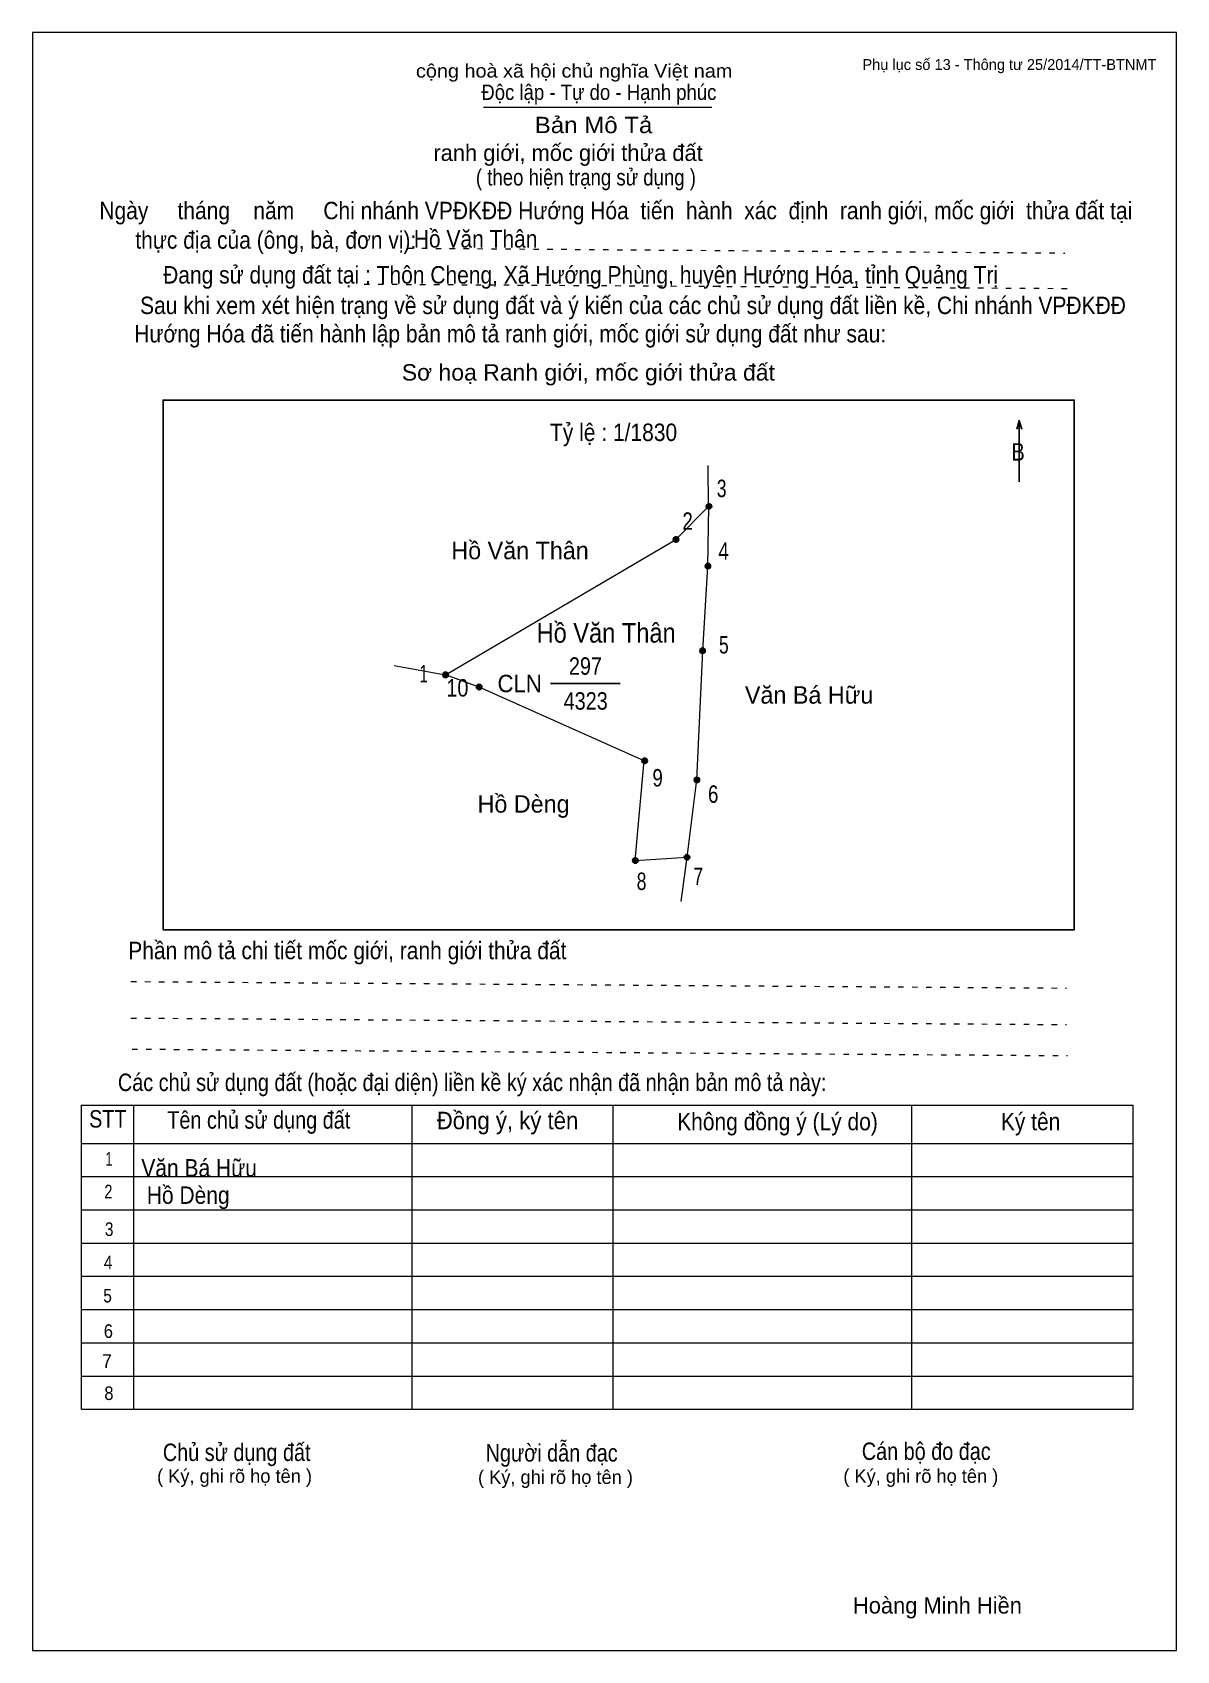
# Model space of a CAD drawing. Header units: centimetres. Extents: x 0 to 21, y 0 to 29.7.
import ezdxf
from ezdxf.enums import TextEntityAlignment as Align

# ---------------------------------------------------------------- set-up
doc = ezdxf.new("R2010")
doc.units = ezdxf.units.CM
doc.header["$LTSCALE"] = 0.13
doc.linetypes.add('DOTTED', pattern=[1.5, 0.3, -1.2])
for name, color, linetype, lineweight in [('1', 7, 'Continuous', 13), ('32', 7, 'Continuous', 25), ('33', 7, 'Continuous', 25), ('6', 7, 'Continuous', 13), ('62', 7, 'Continuous', 13)]:
    doc.layers.add(name, color=color, linetype=linetype, lineweight=lineweight)
for name, color, linetype in [('2', 7, 'Continuous'), ('34', 7, 'Continuous'), ('51', 7, 'Continuous'), ('63', 7, 'Continuous')]:
    doc.layers.add(name, color=color, linetype=linetype)

msp = doc.modelspace()

# ---------------------------------------------------------------- hatches: boundary and pattern name
at = {"layer": '32'}
for points in [[(12.4673, 21, 1), (12.3673, 21, 1)], [(11.8619, 20.3935, 1), (11.7619, 20.3935, 1)], [(12.4482, 19.9045, 1), (12.3482, 19.9045, 1)], [(12.3498, 18.3505, 1), (12.2498, 18.3505, 1)], [(7.6333, 17.909, 1), (7.5333, 17.909, 1)], [(8.2507, 17.685, 1), (8.1507, 17.685, 1)], [(11.2881, 16.3321, 1), (11.1881, 16.3321, 1)], [(12.246, 15.9802, 1), (12.146, 15.9802, 1)], [(12.064, 14.5596, 1), (11.964, 14.5596, 1)], [(11.1166, 14.5, 1), (11.0166, 14.5, 1)]]:
    msp.add_hatch(color=256, dxfattribs=at).paths.add_polyline_path(points)

# ---------------------------------------------------------------- linework, layer by layer
at = {"layer": '1'}
msp.add_lwpolyline([(21, 0), (21, 29.7), (0, 29.7), (0, 0)], close=True, dxfattribs=at)
at = {"layer": '32'}
for centre in [(12.4173, 21), (11.8119, 20.3935), (12.3982, 19.9045), (12.2998, 18.3505), (7.5833, 17.909), (8.2007, 17.685), (11.2381, 16.3321), (12.196, 15.9802), (12.014, 14.5596), (11.0666, 14.5)]:
    msp.add_circle(centre, 0.05, dxfattribs=at)
at = {"layer": '33'}
msp.add_line((9.51, 17.75), (10.79, 17.75), dxfattribs=at)
at = {"layer": '6'}
for p, q in [((12.41, 21), (12.4, 21.75)), ((12.41, 21), (12.4, 21.75)), ((6.64, 18.08), (7.58, 17.91)), ((6.64, 18.08), (7.58, 17.91))]:
    msp.add_line(p, q, dxfattribs=at)
for points in [[(7.58, 17.91), (11.81, 20.39), (12.41, 21)], [(7.58, 17.91), (11.81, 20.39), (12.41, 21)], [(12.41, 21), (12.39, 19.9), (12.3, 18.35), (12.19, 15.98), (12.01, 14.56)], [(12.41, 21), (12.39, 19.9), (12.3, 18.35), (12.19, 15.98), (12.01, 14.56)], [(11.06, 14.5), (11.23, 16.33), (8.2, 17.68), (7.58, 17.91)], [(11.06, 14.5), (11.23, 16.33), (8.2, 17.68), (7.58, 17.91)], [(11.06, 14.5), (12.01, 14.56), (11.9, 13.75)], [(11.06, 14.5), (12.01, 14.56), (11.9, 13.75)]]:
    msp.add_lwpolyline(points, dxfattribs=at)
at = {"layer": '62'}
for p, q in [((8.28, 28.33), (12.47, 28.33)), ((0.9, 10.01), (20.2, 10.01)), ((0.9, 4.43), (0.9, 10.01)), ((1.86, 4.43), (1.86, 10.01)), ((6.97, 4.43), (6.97, 9.99)), ((10.66, 4.43), (10.66, 9.99)), ((16.14, 4.43), (16.14, 10.01)), ((20.2, 4.43), (20.2, 10.01)), ((0.9, 9.31), (20.2, 9.31)), ((0.9, 8.7), (20.2, 8.7)), ((0.9, 8.09), (20.2, 8.09)), ((0.9, 7.48), (20.2, 7.48)), ((0.9, 6.87), (20.2, 6.87)), ((0.9, 6.26), (20.2, 6.26)), ((0.9, 5.65), (20.2, 5.65)), ((0.9, 5.04), (20.2, 5.04)), ((0.9, 4.43), (20.2, 4.43))]:
    msp.add_line(p, q, dxfattribs=at)
at = {"layer": '62', "linetype": 'DOTTED'}
for p, q in [((6.89, 25.74), (18.95, 25.65)), ((6.09, 25.08), (19.04, 25)), ((1.81, 12.28), (18.98, 12.16)), ((1.81, 11.61), (18.98, 11.49)), ((1.83, 11.04), (19, 10.92))]:
    msp.add_line(p, q, dxfattribs=at)
at = {"layer": '62', "lineweight": 25}
for p, q in [((18.11, 22.58), (18.11, 21.45)), ((18.11, 22.57), (18.07, 22.42)), ((18.11, 22.57), (18.16, 22.42))]:
    msp.add_line(p, q, dxfattribs=at)
msp.add_lwpolyline([(2.4, 13.23), (19.12, 13.23), (19.12, 22.95), (2.4, 22.95)], close=True, dxfattribs=at)

# ---------------------------------------------------------------- texts
at = {"layer": '2', "width": 0.9}
msp.add_text('Hồ Văn Thân', height=0.36, dxfattribs=at).set_placement((10.53, 18.5), align=Align.CENTER)
at = {"layer": '32'}
for s, width, p in [('3', 0.75, (12.65, 21.17)), ('2', 0.8, (12.025, 20.57)), ('4', 0.8, (12.685, 20.02)), ('5', 0.75, (12.69, 18.3)), ('1', 0.65, (7.18, 17.77)), ('10', 0.85, (7.8, 17.51)), ('9', 0.8, (11.475, 15.86)), ('6', 0.8, (12.495, 15.56)), ('8', 0.75, (11.18, 13.96)), ('7', 0.75, (12.22, 14.05))]:
    msp.add_text(s, height=0.32, dxfattribs=dict(at, width=width)).set_placement(p, align=Align.CENTER)
at = {"layer": '33'}
for s, p in [('Hồ Văn Thân', (8.95, 20.03)), ('Văn Bá Hữu', (14.255, 17.38)), ('Hồ Dèng', (9.015, 15.38))]:
    msp.add_text(s, height=0.32, dxfattribs=at).set_placement(p, align=Align.CENTER)
at = {"layer": '33', "width": 0.85}
for s, p in [('297', (10.15, 17.91)), ('4323', (10.155, 17.27))]:
    msp.add_text(s, height=0.32, dxfattribs=at).set_placement(p, align=Align.CENTER)
at = {"layer": '33', "width": 0.95}
msp.add_text('CLN', height=0.32, dxfattribs=at).set_placement((9.35, 17.59), align=Align.RIGHT)
at = {"layer": '34', "width": 0.9}
for s, p in [('Hồ Văn Thân', (7, 25.75)), ('Văn Bá Hữu', (2, 8.7)), ('Hồ Dèng', (2.1, 8.2))]:
    msp.add_text(s, height=0.32, dxfattribs=at).set_placement(p)
at = {"layer": '51', "width": 0.9}
msp.add_text('Tỷ lệ : 1/1830', height=0.32, dxfattribs=at).set_placement((9.5, 22.2))
at = {"layer": '62'}
for s, height, width, p in [('cộng hoà xã hội chủ nghĩa Việt nam', 0.2474, 1.1, (7.04, 28.87)), ('Độc lập - Tự do - Hạnh phúc', 0.2828, 0.9, (8.24, 28.46)), ('Bản Mô Tả', 0.3, 1.1, (9.22, 27.85)), ('( theo hiện trạng sử dụng )', 0.3, 0.85, (8.14, 26.89)), ('Ngày     tháng    năm     Chi nhánh VPĐKĐĐ Hướng Hóa  tiến  hành  xác  định  ranh giới, mốc giới  thửa đất tại ', 0.32, 0.9, (1.23, 26.27)), ('thực địa của (ông, bà, đơn vị): ', 0.32, 0.9, (1.89, 25.73)), ('Đang sử dụng đất tại : Thôn Cheng, Xã Hướng Phùng, huyện Hướng Hóa, tỉnh Quảng Trị', 0.32, 0.9, (2.4, 25.09)), (' Sau khi xem xét hiện trạng về sử dụng đất và ý kiến của các chủ sử dụng đất liền kề, Chi nhánh VPĐKĐĐ ', 0.32, 0.9, (1.87, 24.53)), ('Hướng Hóa đã tiến hành lập bản mô tả ranh giới, mốc giới sử dụng đất như sau:', 0.32, 0.9, (1.87, 24.01)), ('Sơ hoạ Ranh giới, mốc giới thửa đất', 0.3, 1.05, (6.78, 23.31)), ('B', 0.32, 0.85, (17.97, 21.84)), ('Phần mô tả chi tiết mốc giới, ranh giới thửa đất ', 0.32, 0.9, (1.76, 12.69)), ('Các chủ sử dụng đất (hoặc đại diện) liền kề ký xác nhận đã nhận bản mô tả này:', 0.32, 0.85, (1.57, 10.27))]:
    msp.add_text(s, height=height, dxfattribs=dict(at, width=width)).set_placement(p)
msp.add_text('ranh giới, mốc giới thửa đất', height=0.3, dxfattribs=at).set_placement((7.36, 27.34))
for s, height, width, p in [('STT', 0.32, 0.85, (1.385, 9.6)), ('Tên chủ sử dụng đất', 0.32, 0.85, (4.155, 9.58)), ('Đồng ý, ký tên', 0.32, 0.95, (8.72, 9.57)), ('Không đồng ý (Lý do)', 0.32, 0.9, (13.675, 9.55)), ('Ký tên', 0.32, 0.9, (18.32, 9.55)), ('1', 0.25, 0.7, (1.405, 8.9)), ('2', 0.25, 0.8, (1.395, 8.3)), ('3', 0.25, 0.85, (1.41, 7.61)), ('4', 0.25, 0.85, (1.39, 7)), ('5', 0.25, 0.85, (1.38, 6.39)), ('6', 0.25, 0.9, (1.395, 5.74)), ('7', 0.25, 0.95, (1.37, 5.19)), ('8', 0.25, 0.9, (1.405, 4.6)), ('Người dẫn đạc', 0.32, 0.85, (9.53, 3.47)), ('Chủ sử dụng đất', 0.32, 0.85, (3.75, 3.48)), ('Cán bộ đo đạc', 0.32, 0.85, (16.405, 3.5))]:
    msp.add_text(s, height=height, dxfattribs=dict(at, width=width)).set_placement(p, align=Align.CENTER)
for p in [(3.71, 3.08), (9.6, 3.06), (16.305, 3.08)]:
    msp.add_text('( Ký, ghi rõ họ tên )', height=0.25, dxfattribs=at).set_placement(p, align=Align.CENTER)
at = {"layer": '63'}
msp.add_text('Phụ lục số 13 - Thông tư 25/2014/TT-BTNMT', height=0.2, dxfattribs=at).set_placement((20.63, 29.01), align=Align.RIGHT)
msp.add_text('Hoàng Minh Hiền', height=0.3, dxfattribs=at).set_placement((16.61, 0.68), align=Align.CENTER)

doc.saveas('drawing.dxf')
